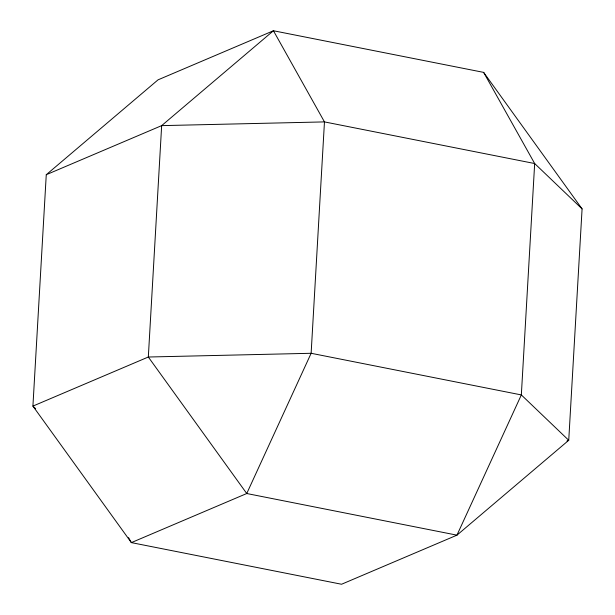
<?xml version="1.0" encoding="UTF-8"?>
<svg xmlns="http://www.w3.org/2000/svg" width="615" height="615" viewBox="0 0 615 615"><rect width="100%" height="100%" fill="white"/><g stroke="black" fill="none" stroke-linecap="round" stroke-linejoin="round"><path stroke-width="0.92" d="M46.263 174.714L32.918 406.1L131.356 542.615L341.563 584.25L456.96 535.158L568.737 440.286L582.082 208.9L483.644 72.386L273.437 30.75L158.04 79.842L46.263 174.714L161.66 125.629L273.437 30.75L324.466 121.901L311.129 353.287L246.753 493.522L131.356 542.615L128.543 537.595M566.976 441.032L568.737 440.286L521.336 394.922L311.129 353.287L148.323 357.015L32.918 406.1L35.67 408.729M582.082 208.9L534.673 163.536L483.644 72.386M161.66 125.629L148.323 357.015L246.753 493.522L456.96 535.158L521.336 394.922L534.673 163.536L324.466 121.901L161.66 125.629"/></g></svg>
